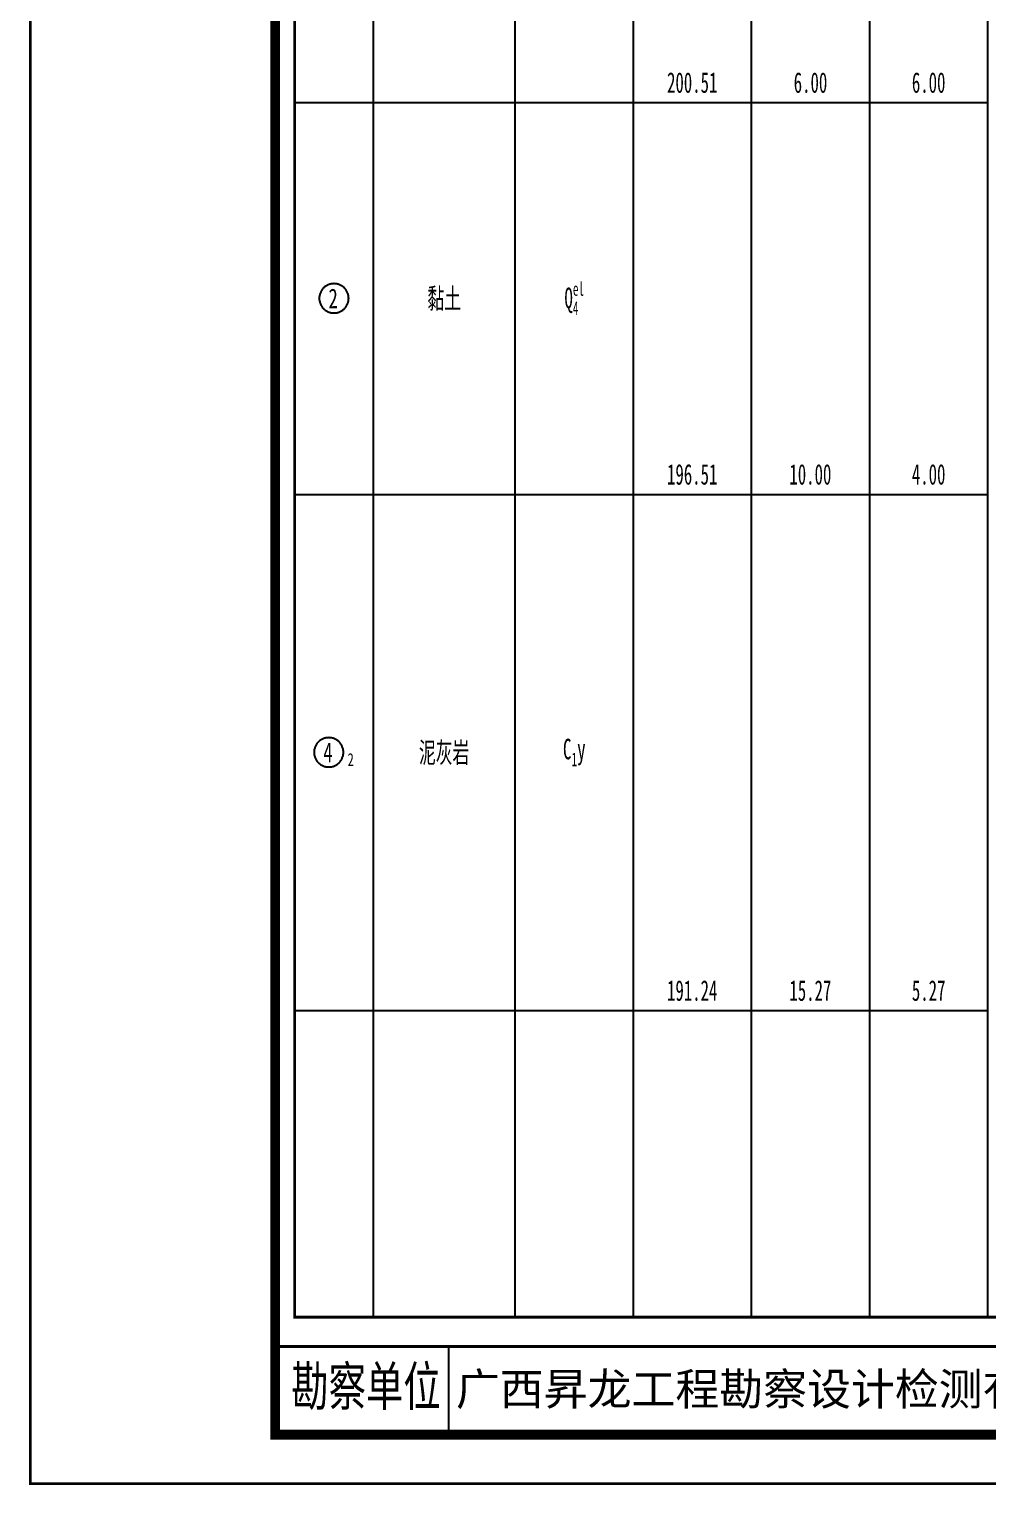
# Model space of a CAD drawing. Header units: millimetres. Extents: x 1264 to 9491, y 619 to 916.
# Drawn here: x 8167.6 to 8265.6, y 618.8 to 767.4 of the extents above; entities that cross this region are included whole.
import ezdxf
from ezdxf.enums import TextEntityAlignment as Align

# ---------------------------------------------------------------- set-up
doc = ezdxf.new("R2010")
doc.units = ezdxf.units.MM
doc.layers.add('GICAD_POU_TEXTS', color=7, linetype='Continuous')
doc.styles.add('HT', font='simhei.ttf')
doc.styles.add('LZ_FONT', font='simfang_0.ttf', dxfattribs={"width": 0.7, "height": 8})
doc.styles.add('成果图图块', font='simfang_0.ttf', dxfattribs={"height": 2.5})
doc.styles.add('成果图表体', font='simfang_0.ttf', dxfattribs={"width": 0.6, "height": 2.1})

# ---------------------------------------------------------------- blocks, each defined once
blk = doc.blocks.new('ZZT_DCBH_Z.dwg56', base_point=(-0.02, 0))
at = {"color": 7}
blk.add_polyline3d([(-1.52, 0.02, 0), (-1.52, -0.06, 0), (-1.52, -0.13, 0), (-1.51, -0.2, 0), (-1.5, -0.28, 0), (-1.48, -0.35, 0), (-1.46, -0.42, 0), (-1.44, -0.49, 0), (-1.41, -0.56, 0), (-1.38, -0.63, 0), (-1.35, -0.69, 0), (-1.31, -0.76, 0), (-1.27, -0.82, 0), (-1.23, -0.88, 0), (-1.18, -0.94, 0), (-1.14, -0.99, 0), (-1.09, -1.04, 0), (-1.03, -1.1, 0), (-0.98, -1.14, 0), (-0.92, -1.19, 0), (-0.86, -1.23, 0), (-0.8, -1.27, 0), (-0.73, -1.31, 0), (-0.67, -1.34, 0), (-0.6, -1.37, 0), (-0.53, -1.4, 0), (-0.46, -1.42, 0), (-0.39, -1.44, 0), (-0.32, -1.46, 0), (-0.25, -1.47, 0), (-0.17, -1.48, 0), (-0.1, -1.48, 0), (-0.02, -1.48, 0), (0.05, -1.48, 0), (0.12, -1.48, 0), (0.2, -1.47, 0), (0.27, -1.46, 0), (0.34, -1.44, 0), (0.41, -1.42, 0), (0.48, -1.4, 0), (0.55, -1.37, 0), (0.62, -1.34, 0), (0.68, -1.31, 0), (0.75, -1.27, 0), (0.81, -1.23, 0), (0.87, -1.19, 0), (0.93, -1.14, 0), (0.98, -1.1, 0), (1.04, -1.04, 0), (1.09, -0.99, 0), (1.13, -0.94, 0), (1.18, -0.88, 0), (1.22, -0.82, 0), (1.26, -0.76, 0), (1.3, -0.69, 0), (1.33, -0.63, 0), (1.36, -0.56, 0), (1.39, -0.49, 0), (1.41, -0.42, 0), (1.43, -0.35, 0), (1.45, -0.28, 0), (1.46, -0.2, 0), (1.47, -0.13, 0), (1.47, -0.06, 0), (1.48, 0.02, 0), (1.47, 0.09, 0), (1.47, 0.16, 0), (1.46, 0.24, 0), (1.45, 0.31, 0), (1.43, 0.38, 0), (1.41, 0.45, 0), (1.39, 0.52, 0), (1.36, 0.59, 0), (1.33, 0.66, 0), (1.3, 0.72, 0), (1.26, 0.79, 0), (1.22, 0.85, 0), (1.18, 0.91, 0), (1.13, 0.97, 0), (1.09, 1.02, 0), (1.04, 1.08, 0), (0.98, 1.13, 0), (0.93, 1.18, 0), (0.87, 1.22, 0), (0.81, 1.26, 0), (0.75, 1.3, 0), (0.68, 1.34, 0), (0.62, 1.37, 0), (0.55, 1.4, 0), (0.48, 1.43, 0), (0.41, 1.45, 0), (0.34, 1.47, 0), (0.27, 1.49, 0), (0.2, 1.5, 0), (0.12, 1.51, 0), (0.05, 1.51, 0), (-0.02, 1.52, 0), (-0.1, 1.51, 0), (-0.17, 1.51, 0), (-0.25, 1.5, 0), (-0.32, 1.49, 0), (-0.39, 1.47, 0), (-0.46, 1.45, 0), (-0.53, 1.43, 0), (-0.6, 1.4, 0), (-0.67, 1.37, 0), (-0.73, 1.34, 0), (-0.8, 1.3, 0), (-0.86, 1.26, 0), (-0.92, 1.22, 0), (-0.98, 1.18, 0), (-1.03, 1.13, 0), (-1.09, 1.08, 0), (-1.14, 1.02, 0), (-1.18, 0.97, 0), (-1.23, 0.91, 0), (-1.27, 0.85, 0), (-1.31, 0.79, 0), (-1.35, 0.72, 0), (-1.38, 0.66, 0), (-1.41, 0.59, 0), (-1.44, 0.52, 0), (-1.46, 0.45, 0), (-1.48, 0.38, 0), (-1.5, 0.31, 0), (-1.51, 0.24, 0), (-1.52, 0.16, 0), (-1.52, 0.09, 0), (-1.52, 0.02, 0)], dxfattribs=at)
at = {"layer": 'GICAD_POU_TEXTS', "color": 7, "style": '成果图图块', "width": 0.7}
blk.add_text('2', height=2, dxfattribs=at).set_placement((-0.11, -0.99), align=Align.CENTER)
blk = doc.blocks.new('ZZT_DCBH_Y1.dwg44', base_point=(0.51, 0))
at = {"color": 7}
blk.add_polyline3d([(-1.52, 0.02, 0), (-1.52, -0.06, 0), (-1.52, -0.13, 0), (-1.51, -0.2, 0), (-1.5, -0.28, 0), (-1.48, -0.35, 0), (-1.46, -0.42, 0), (-1.44, -0.49, 0), (-1.41, -0.56, 0), (-1.38, -0.63, 0), (-1.35, -0.69, 0), (-1.31, -0.76, 0), (-1.27, -0.82, 0), (-1.23, -0.88, 0), (-1.18, -0.94, 0), (-1.14, -0.99, 0), (-1.09, -1.04, 0), (-1.03, -1.1, 0), (-0.98, -1.14, 0), (-0.92, -1.19, 0), (-0.86, -1.23, 0), (-0.8, -1.27, 0), (-0.73, -1.31, 0), (-0.67, -1.34, 0), (-0.6, -1.37, 0), (-0.53, -1.4, 0), (-0.46, -1.42, 0), (-0.39, -1.44, 0), (-0.32, -1.46, 0), (-0.25, -1.47, 0), (-0.17, -1.48, 0), (-0.1, -1.48, 0), (-0.02, -1.48, 0), (0.05, -1.48, 0), (0.12, -1.48, 0), (0.2, -1.47, 0), (0.27, -1.46, 0), (0.34, -1.44, 0), (0.41, -1.42, 0), (0.48, -1.4, 0), (0.55, -1.37, 0), (0.62, -1.34, 0), (0.68, -1.31, 0), (0.75, -1.27, 0), (0.81, -1.23, 0), (0.87, -1.19, 0), (0.93, -1.14, 0), (0.98, -1.1, 0), (1.04, -1.04, 0), (1.09, -0.99, 0), (1.13, -0.94, 0), (1.18, -0.88, 0), (1.22, -0.82, 0), (1.26, -0.76, 0), (1.3, -0.69, 0), (1.33, -0.63, 0), (1.36, -0.56, 0), (1.39, -0.49, 0), (1.41, -0.42, 0), (1.43, -0.35, 0), (1.45, -0.28, 0), (1.46, -0.2, 0), (1.47, -0.13, 0), (1.47, -0.06, 0), (1.48, 0.02, 0), (1.47, 0.09, 0), (1.47, 0.16, 0), (1.46, 0.24, 0), (1.45, 0.31, 0), (1.43, 0.38, 0), (1.41, 0.45, 0), (1.39, 0.52, 0), (1.36, 0.59, 0), (1.33, 0.66, 0), (1.3, 0.72, 0), (1.26, 0.79, 0), (1.22, 0.85, 0), (1.18, 0.91, 0), (1.13, 0.97, 0), (1.09, 1.02, 0), (1.04, 1.08, 0), (0.98, 1.13, 0), (0.93, 1.18, 0), (0.87, 1.22, 0), (0.81, 1.26, 0), (0.75, 1.3, 0), (0.68, 1.34, 0), (0.62, 1.37, 0), (0.55, 1.4, 0), (0.48, 1.43, 0), (0.41, 1.45, 0), (0.34, 1.47, 0), (0.27, 1.49, 0), (0.2, 1.5, 0), (0.12, 1.51, 0), (0.05, 1.51, 0), (-0.02, 1.52, 0), (-0.1, 1.51, 0), (-0.17, 1.51, 0), (-0.25, 1.5, 0), (-0.32, 1.49, 0), (-0.39, 1.47, 0), (-0.46, 1.45, 0), (-0.53, 1.43, 0), (-0.6, 1.4, 0), (-0.67, 1.37, 0), (-0.73, 1.34, 0), (-0.8, 1.3, 0), (-0.86, 1.26, 0), (-0.92, 1.22, 0), (-0.98, 1.18, 0), (-1.03, 1.13, 0), (-1.09, 1.08, 0), (-1.14, 1.02, 0), (-1.18, 0.97, 0), (-1.23, 0.91, 0), (-1.27, 0.85, 0), (-1.31, 0.79, 0), (-1.35, 0.72, 0), (-1.38, 0.66, 0), (-1.41, 0.59, 0), (-1.44, 0.52, 0), (-1.46, 0.45, 0), (-1.48, 0.38, 0), (-1.5, 0.31, 0), (-1.51, 0.24, 0), (-1.52, 0.16, 0), (-1.52, 0.09, 0), (-1.52, 0.02, 0)], dxfattribs=at)
at = {"layer": 'GICAD_POU_TEXTS', "color": 7, "style": '成果图图块', "width": 0.7}
blk.add_text('4', height=2, dxfattribs=at).set_placement((-0.11, -0.99), align=Align.CENTER)
blk.add_text('2', height=1.33, dxfattribs=at).set_placement((1.9, -1.39))
blk = doc.blocks.new('柱状图图框模板-(昇龙标准).dwg31', base_point=(27, 229))
blk.add_line((42.74, 4.95), (42.74, 13.95))
blk.add_line((42.74, 4.95), (42.74, 13.95))
for points, const_width in [([(0, 0), (210, 0), (210, 297), (0, 297)], 0.25), ([(25, 5), (205, 5), (205, 292), (25, 292)], 1), ([(27, 265), (203, 265), (203, 17), (27, 17)], 0.3)]:
    blk.add_lwpolyline(points, close=True, dxfattribs=dict(const_width=const_width))
at = {"const_width": 0.3}
blk.add_lwpolyline([(25, 14), (205, 14)], dxfattribs=at)
at = {"style": 'LZ_FONT', "width": 0.7}
blk.add_text('勘察单位', height=4, dxfattribs=at).set_placement((26.65, 7.95))
at = {"style": 'HT'}
blk.add_text('广西昇龙工程勘察设计检测有限公司', height=3.2865, dxfattribs=at).set_placement((43.48, 8.02))

msp = doc.modelspace()

# ---------------------------------------------------------------- linework, layer by layer
at = {"color": 0}
for p, q in [((8194.75, 759.89), (8194.75, 819.89)), ((8202.8, 759.89), (8202.8, 819.89)), ((8194.75, 759.89), (8202.8, 759.89)), ((8194.75, 759.89), (8202.8, 759.89)), ((8194.75, 719.89), (8194.75, 759.89)), ((8202.8, 719.89), (8202.8, 759.89)), ((8194.75, 719.89), (8202.8, 719.89)), ((8194.75, 719.89), (8202.8, 719.89)), ((8194.75, 667.19), (8194.75, 719.89)), ((8202.8, 667.19), (8202.8, 719.89)), ((8194.75, 667.19), (8202.8, 667.19))]:
    msp.add_line(p, q, dxfattribs=at)
for points in [[(8194.75, 635.89), (8194.75, 819.89)], [(8202.8, 635.89), (8202.8, 819.89)], [(8202.8, 635.89), (8202.8, 819.89)], [(8202.8, 759.89), (8202.8, 819.89)], [(8217.28, 635.89), (8217.28, 819.89)], [(8217.28, 759.89), (8217.28, 819.89)], [(8217.28, 635.89), (8217.28, 819.89)], [(8217.28, 759.89), (8217.28, 819.89)], [(8229.35, 635.89), (8229.35, 819.89)], [(8229.35, 759.89), (8229.35, 819.89)], [(8229.35, 635.89), (8229.35, 819.89)], [(8229.35, 759.89), (8229.35, 819.89)], [(8241.42, 635.89), (8241.42, 819.89)], [(8241.42, 759.89), (8241.42, 819.89)], [(8241.42, 635.89), (8241.42, 819.89)], [(8241.42, 759.89), (8241.42, 819.89)], [(8253.5, 635.89), (8253.5, 819.89)], [(8253.5, 759.89), (8253.5, 819.89)], [(8253.5, 635.89), (8253.5, 819.89)], [(8253.5, 759.89), (8253.5, 819.89)], [(8265.57, 635.89), (8265.57, 819.89)], [(8265.57, 759.89), (8265.57, 819.89)], [(8265.57, 635.89), (8265.57, 819.89)], [(8202.8, 759.89), (8217.28, 759.89)], [(8202.8, 759.89), (8217.28, 759.89)], [(8202.8, 719.89), (8202.8, 759.89)], [(8217.28, 719.89), (8217.28, 759.89)], [(8217.28, 759.89), (8229.35, 759.89)], [(8217.28, 759.89), (8229.35, 759.89)], [(8217.28, 719.89), (8217.28, 759.89)], [(8229.35, 719.89), (8229.35, 759.89)], [(8229.35, 759.89), (8241.42, 759.89)], [(8229.35, 759.89), (8241.42, 759.89)], [(8229.35, 719.89), (8229.35, 759.89)], [(8241.42, 719.89), (8241.42, 759.89)], [(8241.42, 759.89), (8253.5, 759.89)], [(8241.42, 759.89), (8253.5, 759.89)], [(8241.42, 719.89), (8241.42, 759.89)], [(8253.5, 719.89), (8253.5, 759.89)], [(8253.5, 759.89), (8265.57, 759.89)], [(8253.5, 759.89), (8265.57, 759.89)], [(8253.5, 719.89), (8253.5, 759.89)], [(8265.57, 719.89), (8265.57, 759.89)], [(8202.8, 719.89), (8217.28, 719.89)], [(8202.8, 719.89), (8217.28, 719.89)], [(8202.8, 667.19), (8202.8, 719.89)], [(8217.28, 667.19), (8217.28, 719.89)], [(8217.28, 719.89), (8229.35, 719.89)], [(8217.28, 719.89), (8229.35, 719.89)], [(8217.28, 667.19), (8217.28, 719.89)], [(8229.35, 667.19), (8229.35, 719.89)], [(8229.35, 719.89), (8241.42, 719.89)], [(8229.35, 719.89), (8241.42, 719.89)], [(8229.35, 667.19), (8229.35, 719.89)], [(8241.42, 667.19), (8241.42, 719.89)], [(8241.42, 719.89), (8253.5, 719.89)], [(8241.42, 719.89), (8253.5, 719.89)], [(8241.42, 667.19), (8241.42, 719.89)], [(8253.5, 667.19), (8253.5, 719.89)], [(8253.5, 719.89), (8265.57, 719.89)], [(8253.5, 719.89), (8265.57, 719.89)], [(8253.5, 667.19), (8253.5, 719.89)], [(8265.57, 667.19), (8265.57, 719.89)], [(8202.8, 667.19), (8217.28, 667.19)], [(8217.28, 667.19), (8229.35, 667.19)], [(8229.35, 667.19), (8241.42, 667.19)], [(8241.42, 667.19), (8253.5, 667.19)], [(8253.5, 667.19), (8265.57, 667.19)], [(8194.75, 635.89), (8202.8, 635.89)], [(8202.8, 635.89), (8217.28, 635.89)], [(8217.28, 635.89), (8229.35, 635.89)], [(8229.35, 635.89), (8241.42, 635.89)], [(8241.42, 635.89), (8253.5, 635.89)], [(8253.5, 635.89), (8265.57, 635.89)], [(8265.57, 635.89), (8280.05, 635.89)]]:
    msp.add_lwpolyline(points, dxfattribs=at)

# ---------------------------------------------------------------- block references
for name, p in [('柱状图图框模板-(昇龙标准).dwg31', (8194.75, 847.89)), ('ZZT_DCBH_Z.dwg56', (8198.77, 739.89)), ('ZZT_DCBH_Y1.dwg44', (8198.77, 693.54))]:
    msp.add_blockref(name, p)

# ---------------------------------------------------------------- texts
at = {"color": 0, "style": '成果图表体', "width": 0.6}
for s, height, p in [('200.51', 2.1, (8232.79, 760.89)), ('6.00', 2.1, (8245.73, 760.89)), ('6.00', 2.1, (8257.8, 760.89)), ('黏土', 2.1, (8208.31, 738.84)), ('Q', 2.1, (8222.31, 738.91)), ('el', 1.4, (8223.17, 740.17)), ('4', 1.4, (8223.17, 738.21)), ('196.51', 2.1, (8232.79, 720.89)), ('10.00', 2.1, (8245.29, 720.89)), ('4.00', 2.1, (8257.8, 720.89)), ('泥灰岩', 2.1, (8207.44, 692.49)), ('C', 2.1, (8222.16, 692.84)), ('y', 2.1, (8223.61, 692.84)), ('1', 1.4, (8223.03, 692.14)), ('191.24', 2.1, (8232.79, 668.19)), ('15.27', 2.1, (8245.29, 668.19)), ('5.27', 2.1, (8257.8, 668.19))]:
    msp.add_text(s, height=height, dxfattribs=at).set_placement(p)

doc.saveas('drawing.dxf')
